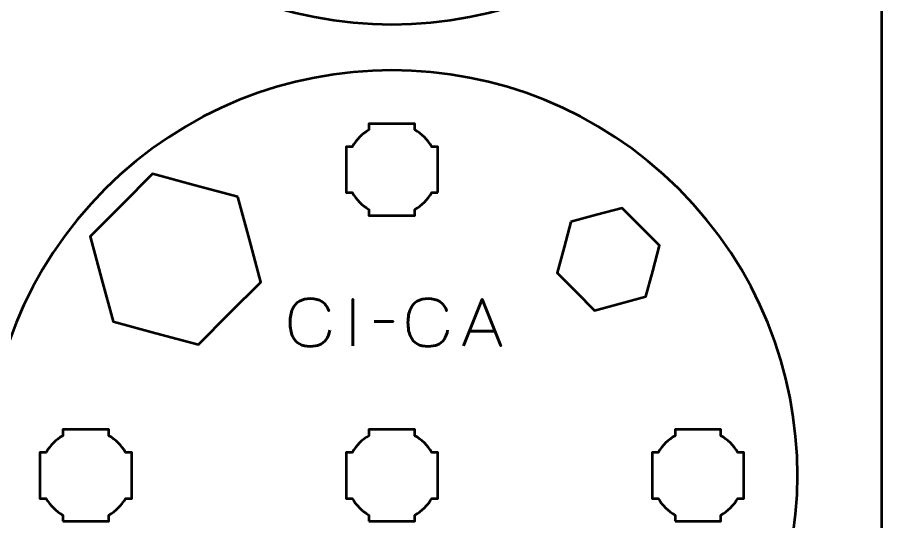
# Model space of a CAD drawing. Header units: centimetres. Extents: x -21 to 0, y -29.7 to 0.
# Drawn here: x -5.65 to 0, y -14.75 to -11.45 of the extents above; entities that cross this region are included whole.
import ezdxf

# ---------------------------------------------------------------- set-up
doc = ezdxf.new("R2010")
doc.units = ezdxf.units.CM
doc.header["$MEASUREMENT"] = 0
doc.layers.add('Layer 1', color=7, linetype='Continuous')

msp = doc.modelspace()

# ---------------------------------------------------------------- linework, layer by layer
at = {"layer": 'Layer 1', "color": 1, "lineweight": 53}
msp.add_open_spline([(-21.00003, -29.19995), (-21.00003, -29.19995), (-21.00003, -2.29992), (-21.00003, -2.29992), (-21.00003, -2.29992), (-21.00003, -2.21709), (-20.93286, -2.14992), (-20.85003, -2.14992), (-20.85003, -2.14992), (-20.7672, -2.14992), (-20.70003, -2.08275), (-20.70003, -1.99992), (-20.70003, -1.99992), (-20.70003, -1.91709), (-20.7672, -1.84992), (-20.85003, -1.84992), (-20.85003, -1.84992), (-20.93286, -1.84992), (-21.00003, -1.78275), (-21.00003, -1.69992), (-21.00003, -1.69992), (-21.00003, -1.61709), (-20.93286, -1.54992), (-20.85003, -1.54992), (-20.85003, -1.54992), (-20.7672, -1.54992), (-20.70003, -1.48275), (-20.70003, -1.39992), (-20.70003, -1.39992), (-20.70003, -1.31709), (-20.7672, -1.24992), (-20.85003, -1.24992), (-20.85003, -1.24992), (-20.93286, -1.24992), (-21.00003, -1.18275), (-21.00003, -1.09992), (-21.00003, -1.09992), (-21.00003, -1.09992), (-21.00003, -0.49992), (-21.00003, -0.49992), (-21.00003, -0.49992), (-21.00003, -0.22295), (-20.77694, 0.00004), (-20.49994, 0.00004), (-20.49994, 0.00004), (-20.49994, 0.00004), (-0.50008, 0.00004), (-0.50008, 0.00004), (-0.50008, 0.00004), (-0.22294, 0.00004), (0.00002, -0.22295), (0.00002, -0.49992), (0.00002, -0.49992), (0.00002, -0.49992), (0.00002, -29.19995), (0.00002, -29.19995), (0.00002, -29.19995), (0.00002, -29.47695), (-0.22294, -29.70004), (-0.50008, -29.70004), (-0.50008, -29.70004), (-0.50008, -29.70004), (-20.49994, -29.70004), (-20.49994, -29.70004), (-20.49994, -29.70004), (-20.77694, -29.70004), (-21.00003, -29.47695), (-21.00003, -29.19995)], degree=3, knots=[0, 0, 0, 0, 0.0588235, 0.0588235, 0.0588235, 0.0588235, 0.1176471, 0.1176471, 0.1176471, 0.1176471, 0.1764706, 0.1764706, 0.1764706, 0.1764706, 0.2352941, 0.2352941, 0.2352941, 0.2352941, 0.2941176, 0.2941176, 0.2941176, 0.2941176, 0.3529412, 0.3529412, 0.3529412, 0.3529412, 0.4117647, 0.4117647, 0.4117647, 0.4117647, 0.4705882, 0.4705882, 0.4705882, 0.4705882, 0.5294118, 0.5294118, 0.5294118, 0.5294118, 0.5882353, 0.5882353, 0.5882353, 0.5882353, 0.6470588, 0.6470588, 0.6470588, 0.6470588, 0.7058824, 0.7058824, 0.7058824, 0.7058824, 0.7647059, 0.7647059, 0.7647059, 0.7647059, 0.8235294, 0.8235294, 0.8235294, 0.8235294, 0.8823529, 0.8823529, 0.8823529, 0.8823529, 0.9411765, 0.9411765, 0.9411765, 0.9411765, 1, 1, 1, 1], dxfattribs=at)
at = {"layer": 'Layer 1', "color": 3, "lineweight": 53}
for points in [[(-1.32618, -6.97616), (-0.29148, -8.01086), (-0.29148, -9.6891), (-1.32621, -10.72383), (-1.32621, -10.72383), (-2.36091, -11.75853), (-4.03915, -11.75853), (-5.07385, -10.72383), (-5.07385, -10.72383), (-6.10857, -9.6891), (-6.10857, -8.01086), (-5.07387, -6.97616), (-5.07387, -6.97616), (-4.03915, -5.94143), (-2.36091, -5.94143), (-1.32618, -6.97616)], [(-1.32618, -12.57616), (-0.29148, -13.61086), (-0.29148, -15.2891), (-1.32621, -16.32383), (-1.32621, -16.32383), (-2.36091, -17.35853), (-4.03915, -17.35853), (-5.07385, -16.32383), (-5.07385, -16.32383), (-6.10857, -15.2891), (-6.10857, -13.61086), (-5.07387, -12.57616), (-5.07387, -12.57616), (-4.03915, -11.54143), (-2.36091, -11.54143), (-1.32618, -12.57616)]]:
    msp.add_open_spline(points, degree=3, knots=[0, 0, 0, 0, 0.25, 0.25, 0.25, 0.25, 0.5, 0.5, 0.5, 0.5, 0.75, 0.75, 0.75, 0.75, 1, 1, 1, 1], dxfattribs=at)
at = {"layer": 'Layer 1', "lineweight": 53}
for points, knots in [([(-2.89999, -12.59996), (-2.89999, -12.59996), (-2.94019, -12.59996), (-2.94019, -12.59996), (-2.94019, -12.59996), (-2.96652, -12.64548), (-3.00448, -12.68341), (-3.04999, -12.70974), (-3.04999, -12.70974), (-3.04999, -12.70974), (-3.04999, -12.74996), (-3.04999, -12.74996), (-3.04999, -12.74996), (-3.04999, -12.74996), (-3.34999, -12.74996), (-3.34999, -12.74996), (-3.34999, -12.74996), (-3.34999, -12.74996), (-3.34999, -12.70977), (-3.34999, -12.70977), (-3.34999, -12.70977), (-3.39552, -12.68344), (-3.43351, -12.64549), (-3.45987, -12.59996), (-3.45987, -12.59996), (-3.45987, -12.59996), (-3.49999, -12.59996), (-3.49999, -12.59996), (-3.49999, -12.59996), (-3.49999, -12.59996), (-3.49999, -12.45454), (-3.49999, -12.45454), (-3.49999, -12.45454), (-3.49999, -12.45454), (-3.50005, -12.44989), (-3.50005, -12.44989), (-3.50005, -12.44989), (-3.50005, -12.44989), (-3.49999, -12.44525), (-3.49999, -12.44525), (-3.49999, -12.44525), (-3.49999, -12.44525), (-3.49999, -12.29996), (-3.49999, -12.29996), (-3.49999, -12.29996), (-3.49999, -12.29996), (-3.45992, -12.29996), (-3.45992, -12.29996), (-3.45992, -12.29996), (-3.43357, -12.25439), (-3.39557, -12.21638), (-3.34999, -12.19002), (-3.34999, -12.19002), (-3.34999, -12.19002), (-3.34999, -12.14996), (-3.34999, -12.14996), (-3.34999, -12.14996), (-3.34999, -12.14996), (-3.20671, -12.14996), (-3.20671, -12.14996), (-3.20671, -12.14996), (-3.20671, -12.14996), (-3.20004, -12.14988), (-3.20004, -12.14988), (-3.20004, -12.14988), (-3.20004, -12.14988), (-3.19336, -12.14996), (-3.19336, -12.14996), (-3.19336, -12.14996), (-3.19336, -12.14996), (-3.04999, -12.14996), (-3.04999, -12.14996), (-3.04999, -12.14996), (-3.04999, -12.14996), (-3.04999, -12.19006), (-3.04999, -12.19006), (-3.04999, -12.19006), (-3.00445, -12.21642), (-2.96647, -12.25441), (-2.94014, -12.29996), (-2.94014, -12.29996), (-2.94014, -12.29996), (-2.89999, -12.29996), (-2.89999, -12.29996), (-2.89999, -12.29996), (-2.89999, -12.29996), (-2.89999, -12.59996), (-2.89999, -12.59996)], [0, 0, 0, 0, 0.0454545, 0.0454545, 0.0454545, 0.0454545, 0.0909091, 0.0909091, 0.0909091, 0.0909091, 0.1363636, 0.1363636, 0.1363636, 0.1363636, 0.1818182, 0.1818182, 0.1818182, 0.1818182, 0.2272727, 0.2272727, 0.2272727, 0.2272727, 0.2727273, 0.2727273, 0.2727273, 0.2727273, 0.3181818, 0.3181818, 0.3181818, 0.3181818, 0.3636364, 0.3636364, 0.3636364, 0.3636364, 0.4090909, 0.4090909, 0.4090909, 0.4090909, 0.4545455, 0.4545455, 0.4545455, 0.4545455, 0.5, 0.5, 0.5, 0.5, 0.5454545, 0.5454545, 0.5454545, 0.5454545, 0.5909091, 0.5909091, 0.5909091, 0.5909091, 0.6363636, 0.6363636, 0.6363636, 0.6363636, 0.6818182, 0.6818182, 0.6818182, 0.6818182, 0.7272727, 0.7272727, 0.7272727, 0.7272727, 0.7727273, 0.7727273, 0.7727273, 0.7727273, 0.8181818, 0.8181818, 0.8181818, 0.8181818, 0.8636364, 0.8636364, 0.8636364, 0.8636364, 0.9090909, 0.9090909, 0.9090909, 0.9090909, 0.9545455, 0.9545455, 0.9545455, 0.9545455, 1, 1, 1, 1]), ([(-4.206, -12.62752), (-4.206, -12.62752), (-4.13128, -12.90635), (-4.13128, -12.90635), (-4.13128, -12.90635), (-4.13128, -12.90635), (-4.05657, -13.1852), (-4.05657, -13.1852), (-4.05657, -13.1852), (-4.05657, -13.1852), (-4.26069, -13.38932), (-4.26069, -13.38932), (-4.26069, -13.38932), (-4.26069, -13.38932), (-4.46481, -13.59344), (-4.46481, -13.59344), (-4.46481, -13.59344), (-4.46481, -13.59344), (-4.74366, -13.51873), (-4.74366, -13.51873), (-4.74366, -13.51873), (-4.74366, -13.51873), (-5.02249, -13.44401), (-5.02249, -13.44401), (-5.02249, -13.44401), (-5.02249, -13.44401), (-5.0972, -13.16518), (-5.0972, -13.16518), (-5.0972, -13.16518), (-5.0972, -13.16518), (-5.17192, -12.88634), (-5.17192, -12.88634), (-5.17192, -12.88634), (-5.17192, -12.88634), (-4.9678, -12.68221), (-4.9678, -12.68221), (-4.9678, -12.68221), (-4.9678, -12.68221), (-4.76367, -12.47809), (-4.76367, -12.47809), (-4.76367, -12.47809), (-4.76367, -12.47809), (-4.48483, -12.55281), (-4.48483, -12.55281), (-4.48483, -12.55281), (-4.48483, -12.55281), (-4.206, -12.62752), (-4.206, -12.62752)], [0, 0, 0, 0, 0.0833333, 0.0833333, 0.0833333, 0.0833333, 0.1666667, 0.1666667, 0.1666667, 0.1666667, 0.25, 0.25, 0.25, 0.25, 0.3333333, 0.3333333, 0.3333333, 0.3333333, 0.4166667, 0.4166667, 0.4166667, 0.4166667, 0.5, 0.5, 0.5, 0.5, 0.5833333, 0.5833333, 0.5833333, 0.5833333, 0.6666667, 0.6666667, 0.6666667, 0.6666667, 0.75, 0.75, 0.75, 0.75, 0.8333333, 0.8333333, 0.8333333, 0.8333333, 0.9166667, 0.9166667, 0.9166667, 0.9166667, 1, 1, 1, 1]), ([(-2.03077, -12.79082), (-2.03077, -12.79082), (-1.86347, -12.74599), (-1.86347, -12.74599), (-1.86347, -12.74599), (-1.86347, -12.74599), (-1.69616, -12.70116), (-1.69616, -12.70116), (-1.69616, -12.70116), (-1.69616, -12.70116), (-1.57369, -12.82364), (-1.57369, -12.82364), (-1.57369, -12.82364), (-1.57369, -12.82364), (-1.45121, -12.94611), (-1.45121, -12.94611), (-1.45121, -12.94611), (-1.45121, -12.94611), (-1.49604, -13.11342), (-1.49604, -13.11342), (-1.49604, -13.11342), (-1.49604, -13.11342), (-1.54087, -13.28072), (-1.54087, -13.28072), (-1.54087, -13.28072), (-1.54087, -13.28072), (-1.70817, -13.32555), (-1.70817, -13.32555), (-1.70817, -13.32555), (-1.70817, -13.32555), (-1.87548, -13.37038), (-1.87548, -13.37038), (-1.87548, -13.37038), (-1.87548, -13.37038), (-1.99795, -13.2479), (-1.99795, -13.2479), (-1.99795, -13.2479), (-1.99795, -13.2479), (-2.12043, -13.12543), (-2.12043, -13.12543), (-2.12043, -13.12543), (-2.12043, -13.12543), (-2.0756, -12.95812), (-2.0756, -12.95812), (-2.0756, -12.95812), (-2.0756, -12.95812), (-2.03077, -12.79082), (-2.03077, -12.79082)], [0, 0, 0, 0, 0.0833333, 0.0833333, 0.0833333, 0.0833333, 0.1666667, 0.1666667, 0.1666667, 0.1666667, 0.25, 0.25, 0.25, 0.25, 0.3333333, 0.3333333, 0.3333333, 0.3333333, 0.4166667, 0.4166667, 0.4166667, 0.4166667, 0.5, 0.5, 0.5, 0.5, 0.5833333, 0.5833333, 0.5833333, 0.5833333, 0.6666667, 0.6666667, 0.6666667, 0.6666667, 0.75, 0.75, 0.75, 0.75, 0.8333333, 0.8333333, 0.8333333, 0.8333333, 0.9166667, 0.9166667, 0.9166667, 0.9166667, 1, 1, 1, 1]), ([(-5.35006, -14.74995), (-5.35006, -14.74995), (-5.35006, -14.70975), (-5.35006, -14.70975), (-5.35006, -14.70975), (-5.39558, -14.68342), (-5.43351, -14.64546), (-5.45984, -14.59995), (-5.45984, -14.59995), (-5.45984, -14.59995), (-5.50006, -14.59995), (-5.50006, -14.59995), (-5.50006, -14.59995), (-5.50006, -14.59995), (-5.50006, -14.29995), (-5.50006, -14.29995), (-5.50006, -14.29995), (-5.50006, -14.29995), (-5.45987, -14.29995), (-5.45987, -14.29995), (-5.45987, -14.29995), (-5.43354, -14.25442), (-5.39559, -14.21643), (-5.35006, -14.19007), (-5.35006, -14.19007), (-5.35006, -14.19007), (-5.35006, -14.14995), (-5.35006, -14.14995), (-5.35006, -14.14995), (-5.35006, -14.14995), (-5.20464, -14.14995), (-5.20464, -14.14995), (-5.20464, -14.14995), (-5.20464, -14.14995), (-5.19999, -14.14989), (-5.19999, -14.14989), (-5.19999, -14.14989), (-5.19999, -14.14989), (-5.19535, -14.14995), (-5.19535, -14.14995), (-5.19535, -14.14995), (-5.19535, -14.14995), (-5.05006, -14.14995), (-5.05006, -14.14995), (-5.05006, -14.14995), (-5.05006, -14.14995), (-5.05006, -14.19002), (-5.05006, -14.19002), (-5.05006, -14.19002), (-5.00449, -14.21637), (-4.96648, -14.25437), (-4.94012, -14.29995), (-4.94012, -14.29995), (-4.94012, -14.29995), (-4.90006, -14.29995), (-4.90006, -14.29995), (-4.90006, -14.29995), (-4.90006, -14.29995), (-4.90006, -14.44323), (-4.90006, -14.44323), (-4.90006, -14.44323), (-4.90006, -14.44323), (-4.89998, -14.4499), (-4.89998, -14.4499), (-4.89998, -14.4499), (-4.89998, -14.4499), (-4.90006, -14.45658), (-4.90006, -14.45658), (-4.90006, -14.45658), (-4.90006, -14.45658), (-4.90006, -14.59995), (-4.90006, -14.59995), (-4.90006, -14.59995), (-4.90006, -14.59995), (-4.94016, -14.59995), (-4.94016, -14.59995), (-4.94016, -14.59995), (-4.96652, -14.64549), (-5.00451, -14.68347), (-5.05006, -14.7098), (-5.05006, -14.7098), (-5.05006, -14.7098), (-5.05006, -14.74995), (-5.05006, -14.74995), (-5.05006, -14.74995), (-5.05006, -14.74995), (-5.35006, -14.74995), (-5.35006, -14.74995)], [0, 0, 0, 0, 0.0454545, 0.0454545, 0.0454545, 0.0454545, 0.0909091, 0.0909091, 0.0909091, 0.0909091, 0.1363636, 0.1363636, 0.1363636, 0.1363636, 0.1818182, 0.1818182, 0.1818182, 0.1818182, 0.2272727, 0.2272727, 0.2272727, 0.2272727, 0.2727273, 0.2727273, 0.2727273, 0.2727273, 0.3181818, 0.3181818, 0.3181818, 0.3181818, 0.3636364, 0.3636364, 0.3636364, 0.3636364, 0.4090909, 0.4090909, 0.4090909, 0.4090909, 0.4545455, 0.4545455, 0.4545455, 0.4545455, 0.5, 0.5, 0.5, 0.5, 0.5454545, 0.5454545, 0.5454545, 0.5454545, 0.5909091, 0.5909091, 0.5909091, 0.5909091, 0.6363636, 0.6363636, 0.6363636, 0.6363636, 0.6818182, 0.6818182, 0.6818182, 0.6818182, 0.7272727, 0.7272727, 0.7272727, 0.7272727, 0.7727273, 0.7727273, 0.7727273, 0.7727273, 0.8181818, 0.8181818, 0.8181818, 0.8181818, 0.8636364, 0.8636364, 0.8636364, 0.8636364, 0.9090909, 0.9090909, 0.9090909, 0.9090909, 0.9545455, 0.9545455, 0.9545455, 0.9545455, 1, 1, 1, 1]), ([(-3.35006, -14.74995), (-3.35006, -14.74995), (-3.35006, -14.70975), (-3.35006, -14.70975), (-3.35006, -14.70975), (-3.39558, -14.68342), (-3.43351, -14.64546), (-3.45984, -14.59995), (-3.45984, -14.59995), (-3.45984, -14.59995), (-3.50006, -14.59995), (-3.50006, -14.59995), (-3.50006, -14.59995), (-3.50006, -14.59995), (-3.50006, -14.29995), (-3.50006, -14.29995), (-3.50006, -14.29995), (-3.50006, -14.29995), (-3.45987, -14.29995), (-3.45987, -14.29995), (-3.45987, -14.29995), (-3.43354, -14.25442), (-3.39559, -14.21643), (-3.35006, -14.19007), (-3.35006, -14.19007), (-3.35006, -14.19007), (-3.35006, -14.14995), (-3.35006, -14.14995), (-3.35006, -14.14995), (-3.35006, -14.14995), (-3.20464, -14.14995), (-3.20464, -14.14995), (-3.20464, -14.14995), (-3.20464, -14.14995), (-3.19999, -14.14989), (-3.19999, -14.14989), (-3.19999, -14.14989), (-3.19999, -14.14989), (-3.19535, -14.14995), (-3.19535, -14.14995), (-3.19535, -14.14995), (-3.19535, -14.14995), (-3.05006, -14.14995), (-3.05006, -14.14995), (-3.05006, -14.14995), (-3.05006, -14.14995), (-3.05006, -14.19002), (-3.05006, -14.19002), (-3.05006, -14.19002), (-3.00449, -14.21637), (-2.96648, -14.25437), (-2.94012, -14.29995), (-2.94012, -14.29995), (-2.94012, -14.29995), (-2.90006, -14.29995), (-2.90006, -14.29995), (-2.90006, -14.29995), (-2.90006, -14.29995), (-2.90006, -14.44323), (-2.90006, -14.44323), (-2.90006, -14.44323), (-2.90006, -14.44323), (-2.89998, -14.4499), (-2.89998, -14.4499), (-2.89998, -14.4499), (-2.89998, -14.4499), (-2.90006, -14.45658), (-2.90006, -14.45658), (-2.90006, -14.45658), (-2.90006, -14.45658), (-2.90006, -14.59995), (-2.90006, -14.59995), (-2.90006, -14.59995), (-2.90006, -14.59995), (-2.94016, -14.59995), (-2.94016, -14.59995), (-2.94016, -14.59995), (-2.96652, -14.64549), (-3.00451, -14.68347), (-3.05006, -14.7098), (-3.05006, -14.7098), (-3.05006, -14.7098), (-3.05006, -14.74995), (-3.05006, -14.74995), (-3.05006, -14.74995), (-3.05006, -14.74995), (-3.35006, -14.74995), (-3.35006, -14.74995)], [0, 0, 0, 0, 0.0454545, 0.0454545, 0.0454545, 0.0454545, 0.0909091, 0.0909091, 0.0909091, 0.0909091, 0.1363636, 0.1363636, 0.1363636, 0.1363636, 0.1818182, 0.1818182, 0.1818182, 0.1818182, 0.2272727, 0.2272727, 0.2272727, 0.2272727, 0.2727273, 0.2727273, 0.2727273, 0.2727273, 0.3181818, 0.3181818, 0.3181818, 0.3181818, 0.3636364, 0.3636364, 0.3636364, 0.3636364, 0.4090909, 0.4090909, 0.4090909, 0.4090909, 0.4545455, 0.4545455, 0.4545455, 0.4545455, 0.5, 0.5, 0.5, 0.5, 0.5454545, 0.5454545, 0.5454545, 0.5454545, 0.5909091, 0.5909091, 0.5909091, 0.5909091, 0.6363636, 0.6363636, 0.6363636, 0.6363636, 0.6818182, 0.6818182, 0.6818182, 0.6818182, 0.7272727, 0.7272727, 0.7272727, 0.7272727, 0.7727273, 0.7727273, 0.7727273, 0.7727273, 0.8181818, 0.8181818, 0.8181818, 0.8181818, 0.8636364, 0.8636364, 0.8636364, 0.8636364, 0.9090909, 0.9090909, 0.9090909, 0.9090909, 0.9545455, 0.9545455, 0.9545455, 0.9545455, 1, 1, 1, 1]), ([(-1.35006, -14.74995), (-1.35006, -14.74995), (-1.35006, -14.70975), (-1.35006, -14.70975), (-1.35006, -14.70975), (-1.39558, -14.68342), (-1.43351, -14.64546), (-1.45984, -14.59995), (-1.45984, -14.59995), (-1.45984, -14.59995), (-1.50006, -14.59995), (-1.50006, -14.59995), (-1.50006, -14.59995), (-1.50006, -14.59995), (-1.50006, -14.29995), (-1.50006, -14.29995), (-1.50006, -14.29995), (-1.50006, -14.29995), (-1.45987, -14.29995), (-1.45987, -14.29995), (-1.45987, -14.29995), (-1.43354, -14.25442), (-1.39559, -14.21643), (-1.35006, -14.19007), (-1.35006, -14.19007), (-1.35006, -14.19007), (-1.35006, -14.14995), (-1.35006, -14.14995), (-1.35006, -14.14995), (-1.35006, -14.14995), (-1.20464, -14.14995), (-1.20464, -14.14995), (-1.20464, -14.14995), (-1.20464, -14.14995), (-1.19999, -14.14989), (-1.19999, -14.14989), (-1.19999, -14.14989), (-1.19999, -14.14989), (-1.19535, -14.14995), (-1.19535, -14.14995), (-1.19535, -14.14995), (-1.19535, -14.14995), (-1.05006, -14.14995), (-1.05006, -14.14995), (-1.05006, -14.14995), (-1.05006, -14.14995), (-1.05006, -14.19002), (-1.05006, -14.19002), (-1.05006, -14.19002), (-1.00449, -14.21637), (-0.96648, -14.25437), (-0.94012, -14.29995), (-0.94012, -14.29995), (-0.94012, -14.29995), (-0.90006, -14.29995), (-0.90006, -14.29995), (-0.90006, -14.29995), (-0.90006, -14.29995), (-0.90006, -14.44323), (-0.90006, -14.44323), (-0.90006, -14.44323), (-0.90006, -14.44323), (-0.89998, -14.4499), (-0.89998, -14.4499), (-0.89998, -14.4499), (-0.89998, -14.4499), (-0.90006, -14.45658), (-0.90006, -14.45658), (-0.90006, -14.45658), (-0.90006, -14.45658), (-0.90006, -14.59995), (-0.90006, -14.59995), (-0.90006, -14.59995), (-0.90006, -14.59995), (-0.94016, -14.59995), (-0.94016, -14.59995), (-0.94016, -14.59995), (-0.96652, -14.64549), (-1.00451, -14.68347), (-1.05006, -14.7098), (-1.05006, -14.7098), (-1.05006, -14.7098), (-1.05006, -14.74995), (-1.05006, -14.74995), (-1.05006, -14.74995), (-1.05006, -14.74995), (-1.35006, -14.74995), (-1.35006, -14.74995)], [0, 0, 0, 0, 0.0454545, 0.0454545, 0.0454545, 0.0454545, 0.0909091, 0.0909091, 0.0909091, 0.0909091, 0.1363636, 0.1363636, 0.1363636, 0.1363636, 0.1818182, 0.1818182, 0.1818182, 0.1818182, 0.2272727, 0.2272727, 0.2272727, 0.2272727, 0.2727273, 0.2727273, 0.2727273, 0.2727273, 0.3181818, 0.3181818, 0.3181818, 0.3181818, 0.3636364, 0.3636364, 0.3636364, 0.3636364, 0.4090909, 0.4090909, 0.4090909, 0.4090909, 0.4545455, 0.4545455, 0.4545455, 0.4545455, 0.5, 0.5, 0.5, 0.5, 0.5454545, 0.5454545, 0.5454545, 0.5454545, 0.5909091, 0.5909091, 0.5909091, 0.5909091, 0.6363636, 0.6363636, 0.6363636, 0.6363636, 0.6818182, 0.6818182, 0.6818182, 0.6818182, 0.7272727, 0.7272727, 0.7272727, 0.7272727, 0.7727273, 0.7727273, 0.7727273, 0.7727273, 0.8181818, 0.8181818, 0.8181818, 0.8181818, 0.8636364, 0.8636364, 0.8636364, 0.8636364, 0.9090909, 0.9090909, 0.9090909, 0.9090909, 0.9545455, 0.9545455, 0.9545455, 0.9545455, 1, 1, 1, 1])]:
    msp.add_open_spline(points, degree=3, knots=knots, dxfattribs=at)
at = {"layer": 'Layer 1', "color": 5, "lineweight": 53}
for points, knots in [([(-3.60603, -13.50037), (-3.61055, -13.52457), (-3.61845, -13.54454), (-3.62953, -13.5602), (-3.62953, -13.5602), (-3.64067, -13.5758), (-3.65493, -13.58737), (-3.67228, -13.59492), (-3.67228, -13.59492), (-3.68957, -13.60247), (-3.70989, -13.60628), (-3.73303, -13.60621), (-3.73303, -13.60621), (-3.76118, -13.60628), (-3.7851, -13.60084), (-3.80472, -13.58977), (-3.80472, -13.58977), (-3.82433, -13.57876), (-3.83929, -13.56176), (-3.84959, -13.53869), (-3.84959, -13.53869), (-3.85989, -13.51561), (-3.86504, -13.48605), (-3.86511, -13.45), (-3.86511, -13.45), (-3.86504, -13.41409), (-3.85989, -13.38459), (-3.84959, -13.36152), (-3.84959, -13.36152), (-3.83929, -13.33845), (-3.82433, -13.32138), (-3.80472, -13.3103), (-3.80472, -13.3103), (-3.7851, -13.29922), (-3.76118, -13.29372), (-3.73303, -13.29379), (-3.73303, -13.29379), (-3.7029, -13.29372), (-3.67765, -13.30014), (-3.65733, -13.31305), (-3.65733, -13.31305), (-3.63708, -13.32596), (-3.62219, -13.34593), (-3.61281, -13.37295), (-3.61281, -13.37295), (-3.62219, -13.34593), (-3.63708, -13.32596), (-3.65733, -13.31305), (-3.65733, -13.31305), (-3.67765, -13.30014), (-3.7029, -13.29372), (-3.73303, -13.29379), (-3.73303, -13.29379), (-3.76118, -13.29372), (-3.7851, -13.29922), (-3.80472, -13.3103), (-3.80472, -13.3103), (-3.82433, -13.32138), (-3.83929, -13.33845), (-3.84959, -13.36152), (-3.84959, -13.36152), (-3.85989, -13.38459), (-3.86504, -13.41409), (-3.86511, -13.45), (-3.86511, -13.45), (-3.86504, -13.48605), (-3.85989, -13.51561), (-3.84959, -13.53869), (-3.84959, -13.53869), (-3.83929, -13.56176), (-3.82433, -13.57876), (-3.80472, -13.58977), (-3.80472, -13.58977), (-3.7851, -13.60084), (-3.76118, -13.60628), (-3.73303, -13.60621), (-3.73303, -13.60621), (-3.70989, -13.60628), (-3.68957, -13.60247), (-3.67228, -13.59492), (-3.67228, -13.59492), (-3.65493, -13.58737), (-3.64067, -13.5758), (-3.62953, -13.5602), (-3.62953, -13.5602), (-3.61845, -13.54454), (-3.61055, -13.52457), (-3.60603, -13.50037)], [0, 0, 0, 0, 0.0454545, 0.0454545, 0.0454545, 0.0454545, 0.0909091, 0.0909091, 0.0909091, 0.0909091, 0.1363636, 0.1363636, 0.1363636, 0.1363636, 0.1818182, 0.1818182, 0.1818182, 0.1818182, 0.2272727, 0.2272727, 0.2272727, 0.2272727, 0.2727273, 0.2727273, 0.2727273, 0.2727273, 0.3181818, 0.3181818, 0.3181818, 0.3181818, 0.3636364, 0.3636364, 0.3636364, 0.3636364, 0.4090909, 0.4090909, 0.4090909, 0.4090909, 0.4545455, 0.4545455, 0.4545455, 0.4545455, 0.5, 0.5, 0.5, 0.5, 0.5454545, 0.5454545, 0.5454545, 0.5454545, 0.5909091, 0.5909091, 0.5909091, 0.5909091, 0.6363636, 0.6363636, 0.6363636, 0.6363636, 0.6818182, 0.6818182, 0.6818182, 0.6818182, 0.7272727, 0.7272727, 0.7272727, 0.7272727, 0.7727273, 0.7727273, 0.7727273, 0.7727273, 0.8181818, 0.8181818, 0.8181818, 0.8181818, 0.8636364, 0.8636364, 0.8636364, 0.8636364, 0.9090909, 0.9090909, 0.9090909, 0.9090909, 0.9545455, 0.9545455, 0.9545455, 0.9545455, 1, 1, 1, 1]), ([(-3.45617, -13.60282), (-3.45617, -13.60282), (-3.45617, -13.2976), (-3.45617, -13.2976), (-3.45617, -13.2976), (-3.45617, -13.2976), (-3.45617, -13.60282), (-3.45617, -13.60282)], [0, 0, 0, 0, 0.5, 0.5, 0.5, 0.5, 1, 1, 1, 1]), ([(-2.83599, -13.50037), (-2.84051, -13.52457), (-2.84841, -13.54454), (-2.85949, -13.5602), (-2.85949, -13.5602), (-2.87063, -13.5758), (-2.88489, -13.58737), (-2.90224, -13.59492), (-2.90224, -13.59492), (-2.91953, -13.60247), (-2.93985, -13.60628), (-2.96299, -13.60621), (-2.96299, -13.60621), (-2.99114, -13.60628), (-3.01506, -13.60084), (-3.03468, -13.58977), (-3.03468, -13.58977), (-3.05429, -13.57876), (-3.06925, -13.56176), (-3.07955, -13.53869), (-3.07955, -13.53869), (-3.08985, -13.51561), (-3.095, -13.48605), (-3.09507, -13.45), (-3.09507, -13.45), (-3.095, -13.41409), (-3.08985, -13.38459), (-3.07955, -13.36152), (-3.07955, -13.36152), (-3.06925, -13.33845), (-3.05429, -13.32138), (-3.03468, -13.3103), (-3.03468, -13.3103), (-3.01506, -13.29922), (-2.99114, -13.29372), (-2.96299, -13.29379), (-2.96299, -13.29379), (-2.93286, -13.29372), (-2.90761, -13.30014), (-2.88729, -13.31305), (-2.88729, -13.31305), (-2.86704, -13.32596), (-2.85215, -13.34593), (-2.84277, -13.37295), (-2.84277, -13.37295), (-2.85215, -13.34593), (-2.86704, -13.32596), (-2.88729, -13.31305), (-2.88729, -13.31305), (-2.90761, -13.30014), (-2.93286, -13.29372), (-2.96299, -13.29379), (-2.96299, -13.29379), (-2.99114, -13.29372), (-3.01506, -13.29922), (-3.03468, -13.3103), (-3.03468, -13.3103), (-3.05429, -13.32138), (-3.06925, -13.33845), (-3.07955, -13.36152), (-3.07955, -13.36152), (-3.08985, -13.38459), (-3.095, -13.41409), (-3.09507, -13.45), (-3.09507, -13.45), (-3.095, -13.48605), (-3.08985, -13.51561), (-3.07955, -13.53869), (-3.07955, -13.53869), (-3.06925, -13.56176), (-3.05429, -13.57876), (-3.03468, -13.58977), (-3.03468, -13.58977), (-3.01506, -13.60084), (-2.99114, -13.60628), (-2.96299, -13.60621), (-2.96299, -13.60621), (-2.93985, -13.60628), (-2.91953, -13.60247), (-2.90224, -13.59492), (-2.90224, -13.59492), (-2.88489, -13.58737), (-2.87063, -13.5758), (-2.85949, -13.5602), (-2.85949, -13.5602), (-2.84841, -13.54454), (-2.84051, -13.52457), (-2.83599, -13.50037)], [0, 0, 0, 0, 0.0454545, 0.0454545, 0.0454545, 0.0454545, 0.0909091, 0.0909091, 0.0909091, 0.0909091, 0.1363636, 0.1363636, 0.1363636, 0.1363636, 0.1818182, 0.1818182, 0.1818182, 0.1818182, 0.2272727, 0.2272727, 0.2272727, 0.2272727, 0.2727273, 0.2727273, 0.2727273, 0.2727273, 0.3181818, 0.3181818, 0.3181818, 0.3181818, 0.3636364, 0.3636364, 0.3636364, 0.3636364, 0.4090909, 0.4090909, 0.4090909, 0.4090909, 0.4545455, 0.4545455, 0.4545455, 0.4545455, 0.5, 0.5, 0.5, 0.5, 0.5454545, 0.5454545, 0.5454545, 0.5454545, 0.5909091, 0.5909091, 0.5909091, 0.5909091, 0.6363636, 0.6363636, 0.6363636, 0.6363636, 0.6818182, 0.6818182, 0.6818182, 0.6818182, 0.7272727, 0.7272727, 0.7272727, 0.7272727, 0.7727273, 0.7727273, 0.7727273, 0.7727273, 0.8181818, 0.8181818, 0.8181818, 0.8181818, 0.8636364, 0.8636364, 0.8636364, 0.8636364, 0.9090909, 0.9090909, 0.9090909, 0.9090909, 0.9545455, 0.9545455, 0.9545455, 0.9545455, 1, 1, 1, 1]), ([(-2.73185, -13.60282), (-2.73185, -13.60282), (-2.61078, -13.2976), (-2.61078, -13.2976), (-2.61078, -13.2976), (-2.61078, -13.2976), (-2.48928, -13.60282), (-2.48928, -13.60282), (-2.48928, -13.60282), (-2.48928, -13.60282), (-2.61078, -13.2976), (-2.61078, -13.2976), (-2.61078, -13.2976), (-2.61078, -13.2976), (-2.73185, -13.60282), (-2.73185, -13.60282)], [0, 0, 0, 0, 0.25, 0.25, 0.25, 0.25, 0.5, 0.5, 0.5, 0.5, 0.75, 0.75, 0.75, 0.75, 1, 1, 1, 1]), ([(-3.3152, -13.44322), (-3.3152, -13.44322), (-3.19201, -13.44322), (-3.19201, -13.44322), (-3.19201, -13.44322), (-3.19201, -13.44322), (-3.3152, -13.44322), (-3.3152, -13.44322)], [0, 0, 0, 0, 0.5, 0.5, 0.5, 0.5, 1, 1, 1, 1]), ([(-2.69375, -13.50672), (-2.69375, -13.50672), (-2.52781, -13.50672), (-2.52781, -13.50672), (-2.52781, -13.50672), (-2.52781, -13.50672), (-2.69375, -13.50672), (-2.69375, -13.50672)], [0, 0, 0, 0, 0.5, 0.5, 0.5, 0.5, 1, 1, 1, 1])]:
    msp.add_open_spline(points, degree=3, knots=knots, dxfattribs=at)

doc.saveas('drawing.dxf')
